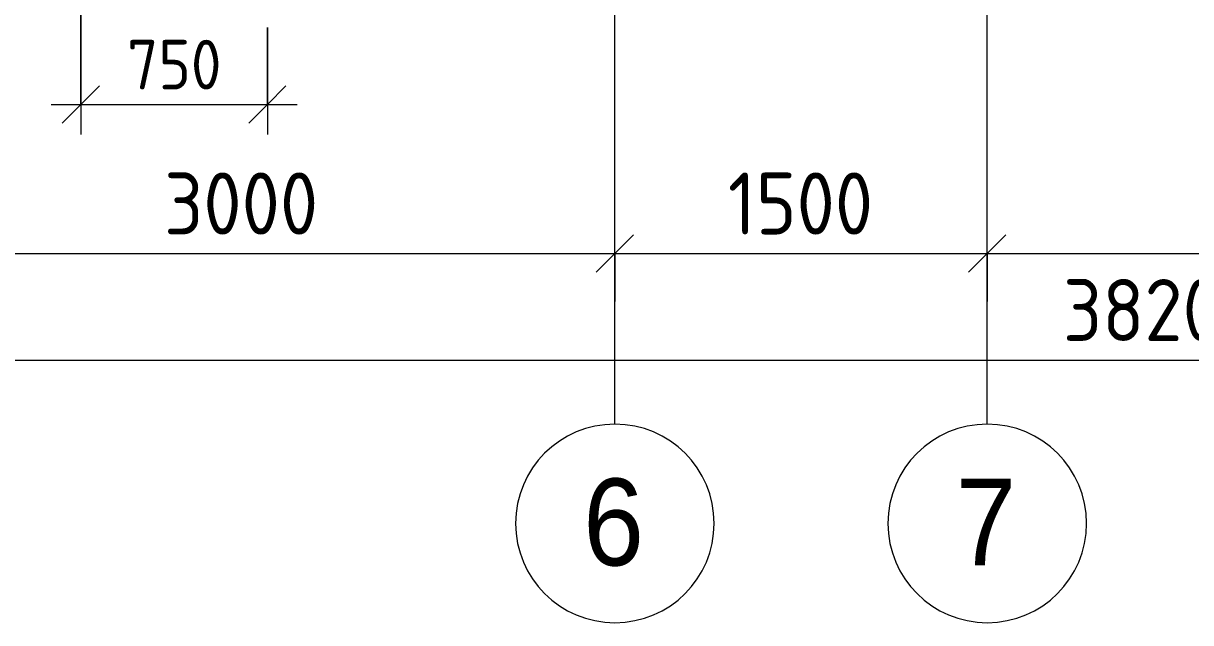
# Model space of a CAD drawing. Header units: millimetres. Extents: x 957 to 217451, y -8553 to 29000.
# Drawn here: x 44120 to 48823, y -2706 to -291 of the extents above; entities that cross this region are included whole.
import ezdxf

# ---------------------------------------------------------------- set-up
doc = ezdxf.new("R2010")
doc.units = ezdxf.units.MM
for name, color, linetype, lineweight in [('A-ANNO-DIMS', 7, 'Continuous', 9), ('A-ANNO-DIMS-100', 7, 'Continuous', 9), ('Оси', 7, 'Continuous', 9), ('Оси-1', 7, 'Continuous', 20)]:
    doc.layers.add(name, color=color, linetype=linetype, lineweight=lineweight)
doc.styles.add('Arial', font='arial.ttf', dxfattribs={"width": 0.9, "height": 350})
doc.styles.add('ISOCPEUR_2', font='isocpeur.ttf', dxfattribs={"width": 0.9, "height": 250})
doc.styles.add('ISOCPEUR_3', font='isocpeur.ttf', dxfattribs={"width": 0.9, "height": 200})
doc.dimstyles.new('ISO-2_0_0_9К_Средний_округл2', dxfattribs={"dimscale": 304.8, "dimtxt": 199.196235, "dimasz": 0.492126, "dimexe": 0.393701, "dimexo": 0, "dimgap": 0, "dimtad": 1, "dimdec": 0, "dimrnd": 10, "dimzin": 0, "dimdsep": 46, "dimtxsty": 'ISOCPEUR_3', "dimblk1": 'OBLIQUE', "dimblk2": 'OBLIQUE', "dimsah": 1, "dimcen": 0.09, "dimdle": 0.393701, "dimazin": 0, "dimtfac": 1, "dimtdec": 4, "dimtix": 1, "dimtmove": 0, "dimatfit": 3, "dimfxl": 1, "dimtvp": 1, "dimtolj": 1, "dimtzin": 0, "dimarcsym": 2})
doc.dimstyles.new('ISO-2_5_0_9К_БОЛЬШОЙ', dxfattribs={"dimscale": 304.8, "dimtxt": 248.995294, "dimasz": 0.492126, "dimexe": 0.393701, "dimexo": 0.984252, "dimgap": 0, "dimtad": 1, "dimdec": 0, "dimrnd": 10, "dimzin": 0, "dimdsep": 46, "dimtxsty": 'ISOCPEUR_2', "dimblk1": 'OBLIQUE', "dimblk2": 'OBLIQUE', "dimsah": 1, "dimcen": 0.09, "dimdle": 0.393701, "dimazin": 0, "dimtfac": 1, "dimtdec": 4, "dimtix": 1, "dimtmove": 0, "dimatfit": 3, "dimfxl": 1, "dimtvp": 1, "dimtolj": 1, "dimtzin": 0, "dimarcsym": 2})

# ---------------------------------------------------------------- blocks, each defined once
blk = doc.blocks.new('Ось сетки - D8-29747960-План расстановки мебели и оборудования 3 этажа в осях 1-12')
at = {"layer": 'Оси-1'}
for start, end in [(360, 180), (180, 360)]:
    blk.add_arc((0, 0), 4, start, end, dxfattribs=at)
blk = doc.blocks.new('DIMBLOCK6-План расстановки мебели и оборудования 3 этажа в осях 1-12')
at = {"layer": 'A-ANNO-DIMS-100'}
for p, q in [((43503.2, -1412.5), (43503.2, -1098.6)), ((46503.2, -1412.5), (46503.2, -1098.6)), ((43503.2, -1218.6), (46503.2, -1218.6)), ((43503.2, -1218.6), (43503.2, -1412.5)), ((46503.2, -1218.6), (46503.2, -1412.5))]:
    blk.add_line(p, q, dxfattribs=at)
at = {"layer": 'A-ANNO-DIMS-100', "lineweight": 20}
for p, q in [((43503.2, -1218.6), (43578.2, -1143.6)), ((46503.2, -1218.6), (46578.2, -1143.6)), ((43503.2, -1218.6), (43428.2, -1293.6)), ((46503.2, -1218.6), (46428.2, -1293.6))]:
    blk.add_line(p, q, dxfattribs=at)
at = {"layer": 'A-ANNO-DIMS-100', "color": 0, "insert": (44687.1, -892), "char_height": 250, "width": 758.478, "attachment_point": 1, "line_spacing_factor": 1.149209, "style": 'ISOCPEUR_2'}
blk.add_mtext('3000', dxfattribs=at)
blk = doc.blocks.new('_Oblique')
at = {"color": 0, "linetype": 'ByBlock', "lineweight": -2}
blk.add_line((-0.5, -0.5), (0.5, 0.5), dxfattribs=at)
blk = doc.blocks.new('DIMBLOCK7-План расстановки мебели и оборудования 3 этажа в осях 1-12')
at = {"layer": 'A-ANNO-DIMS-100'}
for p, q in [((46503.2, -1412.5), (46503.2, -1098.6)), ((48003.2, -1412.5), (48003.2, -1098.6)), ((46503.2, -1218.6), (48003.2, -1218.6)), ((46503.2, -1218.6), (46503.2, -1412.5)), ((48003.2, -1218.6), (48003.2, -1412.5))]:
    blk.add_line(p, q, dxfattribs=at)
at = {"layer": 'A-ANNO-DIMS-100', "lineweight": 20}
for p, q in [((46503.2, -1218.6), (46578.2, -1143.6)), ((48003.2, -1218.6), (48078.2, -1143.6)), ((46503.2, -1218.6), (46428.2, -1293.6)), ((48003.2, -1218.6), (47928.2, -1293.6))]:
    blk.add_line(p, q, dxfattribs=at)
at = {"layer": 'A-ANNO-DIMS-100', "color": 0, "insert": (46958.7, -892), "char_height": 250, "width": 706.764, "attachment_point": 1, "line_spacing_factor": 1.149209, "style": 'ISOCPEUR_2'}
blk.add_mtext('1500', dxfattribs=at)
blk = doc.blocks.new('DIMBLOCK8-План расстановки мебели и оборудования 3 этажа в осях 1-12')
at = {"layer": 'A-ANNO-DIMS-100'}
for p, q in [((48003.2, -1412.5), (48003.2, -1098.6)), ((51703.2, -1412.5), (51703.2, -1098.6)), ((48003.2, -1218.6), (51703.2, -1218.6)), ((48003.2, -1218.6), (48003.2, -1412.5)), ((51703.2, -1218.6), (51703.2, -1412.5))]:
    blk.add_line(p, q, dxfattribs=at)
at = {"layer": 'A-ANNO-DIMS-100', "lineweight": 20}
for p, q in [((48003.2, -1218.6), (48078.2, -1143.6)), ((51703.2, -1218.6), (51778.2, -1143.6)), ((48003.2, -1218.6), (47928.2, -1293.6)), ((51703.2, -1218.6), (51628.2, -1293.6))]:
    blk.add_line(p, q, dxfattribs=at)
at = {"layer": 'A-ANNO-DIMS-100', "color": 0, "insert": (49537.1, -892), "char_height": 250, "width": 758.478, "attachment_point": 1, "line_spacing_factor": 1.149209, "style": 'ISOCPEUR_2'}
blk.add_mtext('3700', dxfattribs=at)
blk = doc.blocks.new('DIMBLOCK63-План расстановки мебели и оборудования 3 этажа в осях 1-12')
at = {"layer": 'A-ANNO-DIMS-100'}
for p, q in [((44352.2, 285.7), (44352.2, -738.4)), ((44352.2, -618.4), (44352.2, 285.7)), ((45103.2, -308), (45103.2, -738.4)), ((45103.2, -618.4), (45103.2, -308)), ((44232.2, -618.4), (45223.2, -618.4))]:
    blk.add_line(p, q, dxfattribs=at)
at = {"layer": 'A-ANNO-DIMS-100', "lineweight": 20}
for p, q in [((44352.2, -618.4), (44427.2, -543.4)), ((45103.2, -618.4), (45178.2, -543.4)), ((44352.2, -618.4), (44277.2, -693.4)), ((45103.2, -618.4), (45028.2, -693.4))]:
    blk.add_line(p, q, dxfattribs=at)
at = {"layer": 'A-ANNO-DIMS-100', "color": 0, "insert": (44538.1, -357.2), "char_height": 200, "width": 455.087, "attachment_point": 1, "line_spacing_factor": 1.149209, "style": 'ISOCPEUR_3'}
blk.add_mtext('750', dxfattribs=at)
blk = doc.blocks.new('DIMBLOCK65-План расстановки мебели и оборудования 3 этажа в осях 1-12')
at = {"layer": 'A-ANNO-DIMS-100'}
for p, q in [((29603.2, -1842.1), (29603.2, -1528.1)), ((67803.2, -1842.1), (67803.2, -1528.1)), ((29483.2, -1648.1), (67923.2, -1648.1)), ((29603.2, -1648.1), (29603.2, -1842.1)), ((67803.2, -1648.1), (67803.2, -1842.1))]:
    blk.add_line(p, q, dxfattribs=at)
at = {"layer": 'A-ANNO-DIMS-100', "lineweight": 20}
for p, q in [((29603.2, -1648.1), (29678.2, -1573.1)), ((67803.2, -1648.1), (67878.2, -1573.1)), ((29603.2, -1648.1), (29528.2, -1723.1)), ((67803.2, -1648.1), (67728.2, -1723.1))]:
    blk.add_line(p, q, dxfattribs=at)
at = {"layer": 'A-ANNO-DIMS-100', "color": 0, "insert": (48308.1, -1321.5), "char_height": 250, "width": 948.097, "attachment_point": 1, "line_spacing_factor": 1.149209, "style": 'ISOCPEUR_2'}
blk.add_mtext('38200', dxfattribs=at)

msp = doc.modelspace()

# ---------------------------------------------------------------- linework, layer by layer
at = {"layer": 'Оси'}
for p, q in [((46503.2, -1906.3), (46503.2, 593.7)), ((48003.2, -1906.3), (48003.2, 593.7))]:
    msp.add_line(p, q, dxfattribs=at)

# ---------------------------------------------------------------- block references
at = {"layer": 'Оси-1', "xscale": 99.99999999999993, "yscale": 99.99999999999993, "zscale": 99.99999999999993}
for p in [(46503.2, -2306.3), (48003.2, -2306.3)]:
    msp.add_blockref('Ось сетки - D8-29747960-План расстановки мебели и оборудования 3 этажа в осях 1-12', p, dxfattribs=at)

# ---------------------------------------------------------------- texts
at = {"layer": 'Оси', "char_height": 350, "width": 303.038, "attachment_point": 1, "style": 'Arial'}
for s, insert in [('\\fArial|b0|i0|c204|p34|;\\W.9;6', (46375.7, -2125.6)), ('\\fArial|b0|i0|c204|p34|;\\W.9;7', (47875.7, -2125.6))]:
    msp.add_mtext(s, dxfattribs=dict(at, insert=insert))

# ---------------------------------------------------------------- dimensions: what is measured, and where the dimension line sits
at = {"layer": 'A-ANNO-DIMS'}
for base, p1, p2, dimstyle, override, picture, middle in [((45103.2, -618.4), (44352.2, 285.7), (45103.2, -308), 'ISO-2_0_0_9К_Средний_округл2', {"dimpost": '<>', "dimfxl": 957.329974}, 'DIMBLOCK63-План расстановки мебели и оборудования 3 этажа в осях 1-12', (44727.7, -518.4)), ((46503.2, -1218.6), (43503.2, -1112.5), (46503.2, -1112.5), 'ISO-2_5_0_9К_БОЛЬШОЙ', {"dimpost": '<>', "dimfxl": 3000}, 'DIMBLOCK6-План расстановки мебели и оборудования 3 этажа в осях 1-12', (45003.2, -1093.6)), ((48003.2, -1218.6), (46503.2, -1112.5), (48003.2, -1112.5), 'ISO-2_5_0_9К_БОЛЬШОЙ', {"dimpost": '<>', "dimfxl": 1500}, 'DIMBLOCK7-План расстановки мебели и оборудования 3 этажа в осях 1-12', (47253.2, -1093.6)), ((51703.2, -1218.6), (48003.2, -1112.5), (51703.2, -1112.5), 'ISO-2_5_0_9К_БОЛЬШОЙ', {"dimpost": '<>', "dimfxl": 3700}, 'DIMBLOCK8-План расстановки мебели и оборудования 3 этажа в осях 1-12', (49853.2, -1093.6)), ((67803.2, -1648.1), (29603.2, -1542.1), (67803.2, -1542.1), 'ISO-2_5_0_9К_БОЛЬШОЙ', {"dimpost": '<>', "dimfxl": 38199.999966}, 'DIMBLOCK65-План расстановки мебели и оборудования 3 этажа в осях 1-12', (48703.2, -1523.1))]:
    dim = msp.add_linear_dim(base=base, p1=p1, p2=p2, dimstyle=dimstyle, override=override, dxfattribs=at)
    dim.commit()
    dim.dimension.update_dxf_attribs({"geometry": picture, "text_midpoint": middle})

doc.saveas('drawing.dxf')
